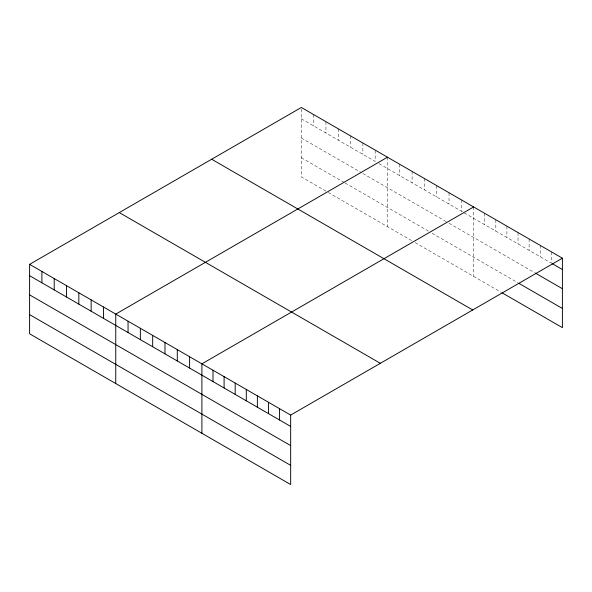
<?xml version="1.0" encoding="UTF-8"?>
<svg xmlns="http://www.w3.org/2000/svg" width="592" height="592" viewBox="0 0 592 592"><rect width="100%" height="100%" fill="white"/><g stroke="black" fill="none" stroke-linecap="round" stroke-linejoin="round"><path stroke-width="0.44" stroke-dasharray="2.96 2.22" d="M301.335 118.807L375.18 161.446L375.18 150.102M379.028 163.666L551.307 263.129L551.307 251.792M301.335 137.988L361.335 172.627M362.874 173.515L447.485 222.363M449.025 223.251L534.665 272.697M301.335 157.746L344.411 182.61M345.18 183.054L429.022 231.465M432.101 233.241L518.022 282.843M325.948 191.127L301.335 176.919L301.335 107.47M328.257 192.467L412.099 240.87M415.177 242.646L501.38 292.411M540.207 245.384L540.207 256.721M529.115 238.976L529.115 250.32M518.022 232.575L518.022 243.911M506.922 226.166L506.922 237.503M495.83 219.758L495.83 231.102M484.73 213.357L484.73 224.694M473.637 206.948L473.637 276.397M461.331 199.844L461.331 211.181M449.025 192.74L449.025 204.077M436.718 185.636L436.718 196.973M424.405 178.525L424.405 189.862M412.099 171.421L412.099 182.758M399.792 164.317L399.792 175.654M387.486 157.213L387.486 226.662M362.874 142.998L362.874 154.334M350.568 135.894L350.568 147.23M338.254 128.79L338.254 140.126M325.948 121.686L325.948 133.022M313.642 114.574L313.642 125.911"/><path stroke-width="0.89" d="M29.6 264.358L290.665 415.081L290.665 484.53L29.6 333.807L29.6 264.358L301.335 107.47L562.4 258.193L562.4 327.642L502.171 292.87M387.486 157.213L115.751 314.093L115.751 383.542M473.637 206.948L201.902 363.836L201.902 433.285M290.665 415.081L562.4 258.193M552.099 263.588L562.4 269.53M535.457 273.156L562.4 288.711M518.814 283.302L562.4 308.469M211.662 159.241L472.727 309.971M119.273 212.587L380.338 363.31M29.6 275.694L290.665 426.418M29.6 294.868L290.665 445.591M29.6 314.626L290.665 465.349M279.572 408.672L279.572 420.009M268.472 402.271L268.472 413.608M257.379 395.863L257.379 407.2M246.287 389.455L246.287 400.791M235.187 383.054L235.187 394.39M224.094 376.645L224.094 387.982M213.002 370.237L213.002 381.581M189.595 356.732L189.595 368.069M177.289 349.62L177.289 360.957M164.983 342.516L164.983 353.853M152.677 335.412L152.677 346.749M140.363 328.308L140.363 339.645M128.057 321.197L128.057 332.541M103.445 306.989L103.445 318.326M91.138 299.885L91.138 311.222M78.832 292.781L78.832 304.118M66.519 285.67L66.519 297.014M54.212 278.566L54.212 289.902M41.906 271.462L41.906 282.798"/></g></svg>
